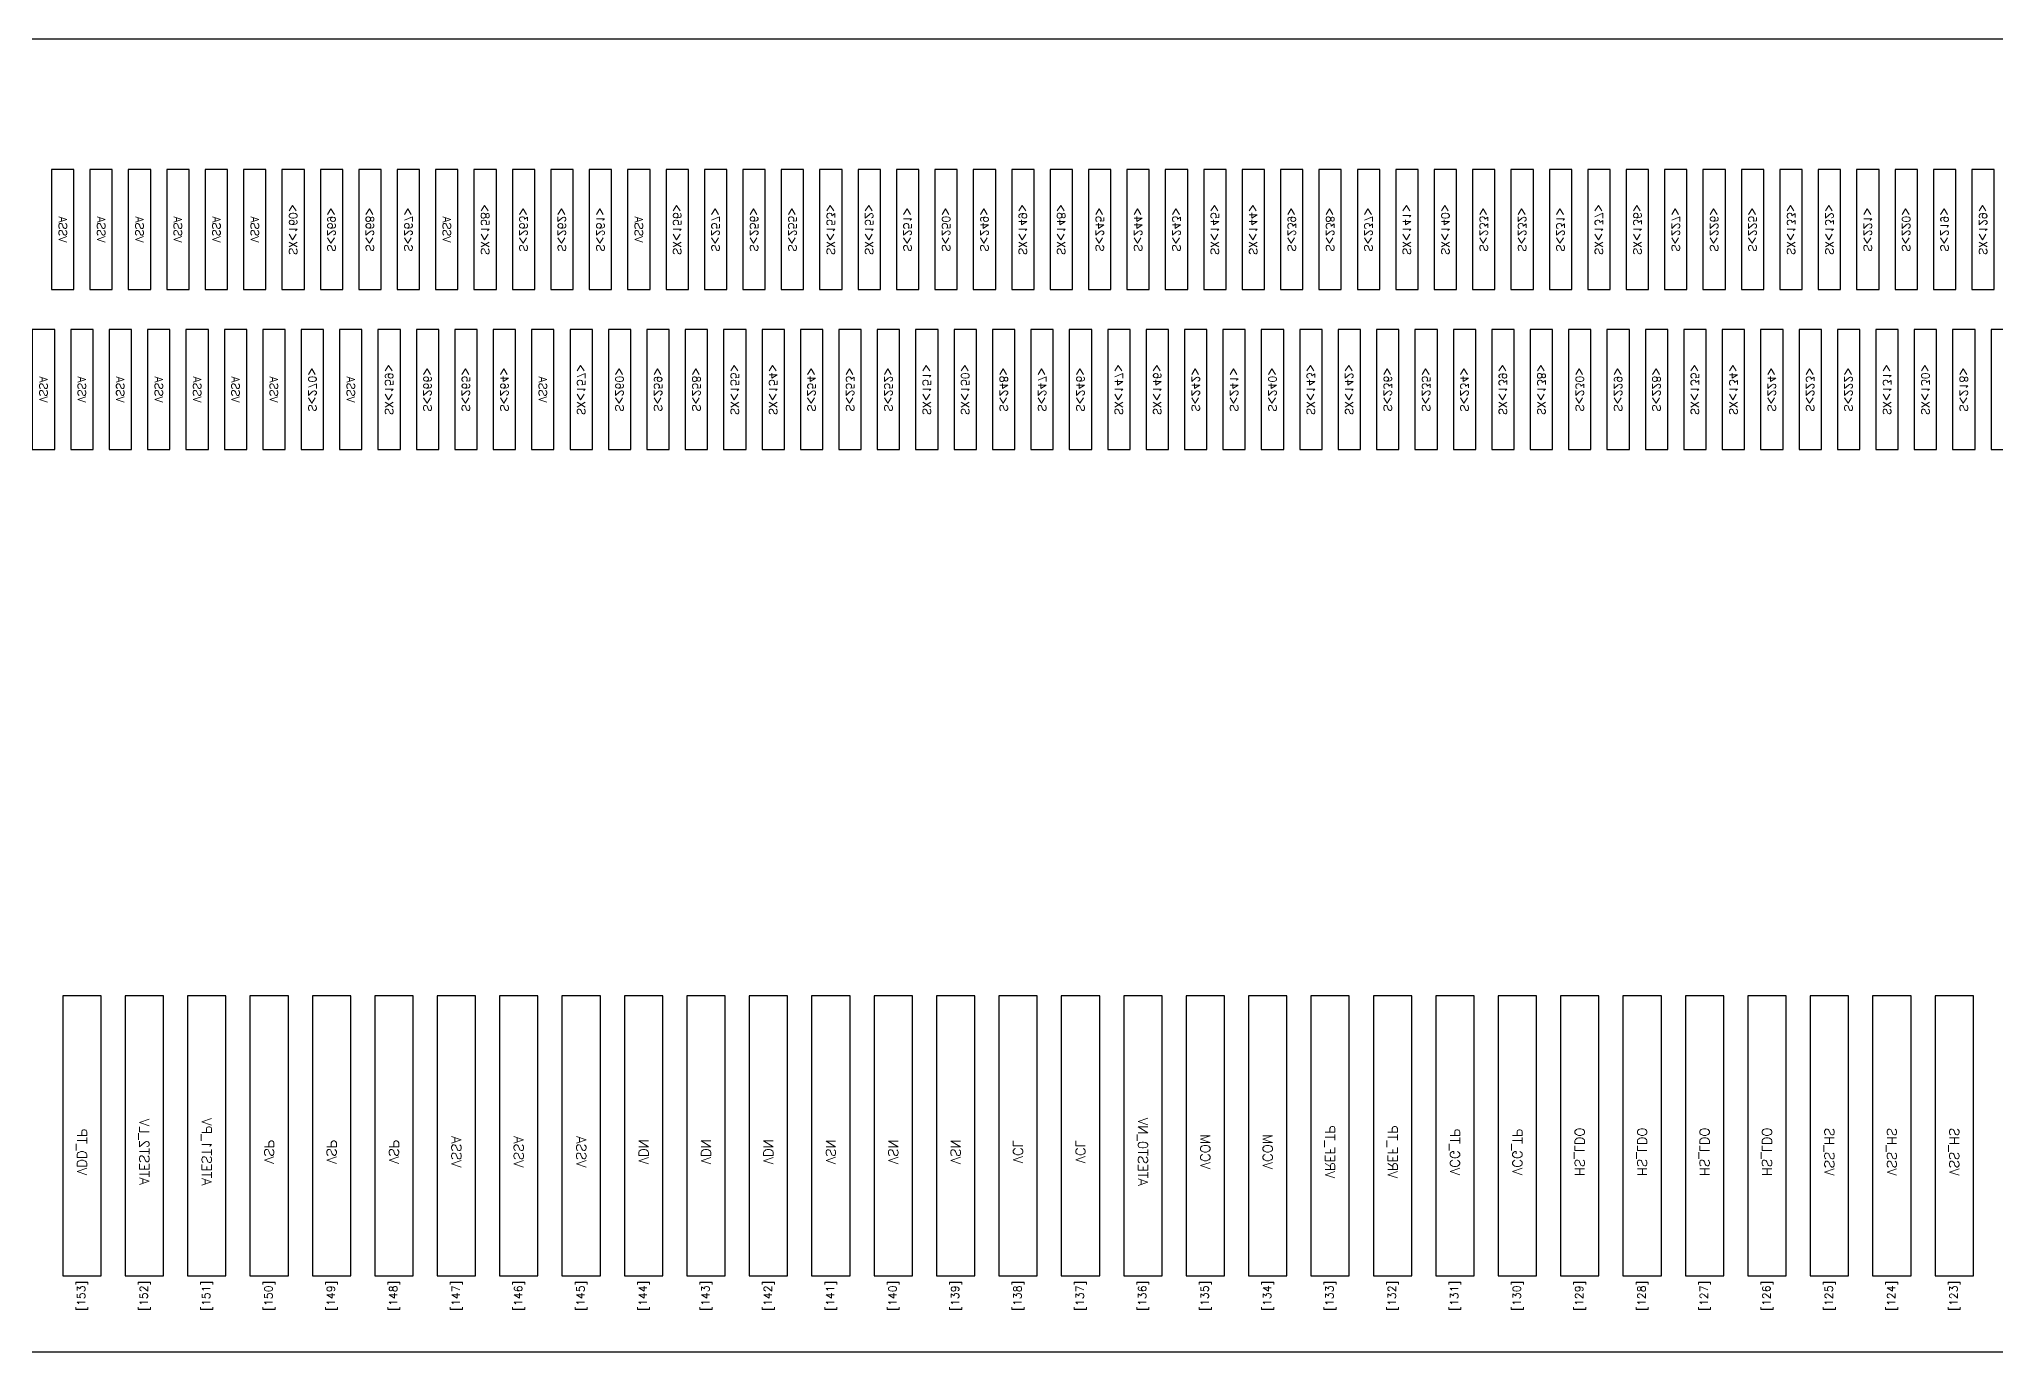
# Model space of a CAD drawing. Header units: millimetres. Extents: x 1248 to 1672, y 459 to 760.
# Drawn here: x 1353.22 to 1354.442, y 607.859 to 608.679 of the extents above; entities that cross this region are included whole.
import ezdxf
from ezdxf.enums import TextEntityAlignment as Align

# ---------------------------------------------------------------- set-up
doc = ezdxf.new("R2010")
doc.units = ezdxf.units.MM
doc.layers.add('标 注', color=3, linetype='Continuous')
doc.styles.get("Standard").update_dxf_attribs({"font": 'txt', "bigfont": 'gbcbig.shx'})

# ---------------------------------------------------------------- blocks, each defined once
blk = doc.blocks.new('LCD')
at = {"color": 6}
for points in [[(7384.9624, -537.3052), (7409.9624, -537.3052), (7409.9624, -536.4852), (7384.9624, -536.4852)], [(7403.9174, -536.6415), (7403.9314, -536.6415), (7403.9314, -536.5665), (7403.9174, -536.5665)], [(7403.9414, -536.6415), (7403.9554, -536.6415), (7403.9554, -536.5665), (7403.9414, -536.5665)], [(7403.9654, -536.6415), (7403.9794, -536.6415), (7403.9794, -536.5665), (7403.9654, -536.5665)], [(7403.9654, -536.6415), (7403.9794, -536.6415), (7403.9794, -536.5665), (7403.9654, -536.5665)], [(7403.9894, -536.6415), (7404.0034, -536.6415), (7404.0034, -536.5665), (7403.9894, -536.5665)], [(7404.0134, -536.6415), (7404.0274, -536.6415), (7404.0274, -536.5665), (7404.0134, -536.5665)], [(7404.0374, -536.6415), (7404.0514, -536.6415), (7404.0514, -536.5665), (7404.0374, -536.5665)], [(7404.0374, -536.6415), (7404.0514, -536.6415), (7404.0514, -536.5665), (7404.0374, -536.5665)], [(7404.0614, -536.6415), (7404.0754, -536.6415), (7404.0754, -536.5665), (7404.0614, -536.5665)], [(7404.0614, -536.6415), (7404.0754, -536.6415), (7404.0754, -536.5665), (7404.0614, -536.5665)], [(7404.0854, -536.6415), (7404.0994, -536.6415), (7404.0994, -536.5665), (7404.0854, -536.5665)], [(7404.0854, -536.6415), (7404.0994, -536.6415), (7404.0994, -536.5665), (7404.0854, -536.5665)], [(7404.1094, -536.6415), (7404.1234, -536.6415), (7404.1234, -536.5665), (7404.1094, -536.5665)], [(7404.1094, -536.6415), (7404.1234, -536.6415), (7404.1234, -536.5665), (7404.1094, -536.5665)], [(7404.1334, -536.6415), (7404.1474, -536.6415), (7404.1474, -536.5665), (7404.1334, -536.5665)], [(7404.1334, -536.6415), (7404.1474, -536.6415), (7404.1474, -536.5665), (7404.1334, -536.5665)], [(7404.1574, -536.6415), (7404.1714, -536.6415), (7404.1714, -536.5665), (7404.1574, -536.5665)], [(7404.1574, -536.6415), (7404.1714, -536.6415), (7404.1714, -536.5665), (7404.1574, -536.5665)], [(7404.1814, -536.6415), (7404.1954, -536.6415), (7404.1954, -536.5665), (7404.1814, -536.5665)], [(7404.1814, -536.6415), (7404.1954, -536.6415), (7404.1954, -536.5665), (7404.1814, -536.5665)], [(7404.2054, -536.6415), (7404.2194, -536.6415), (7404.2194, -536.5665), (7404.2054, -536.5665)], [(7404.2054, -536.6415), (7404.2194, -536.6415), (7404.2194, -536.5665), (7404.2054, -536.5665)], [(7404.2294, -536.6415), (7404.2434, -536.6415), (7404.2434, -536.5665), (7404.2294, -536.5665)], [(7404.2294, -536.6415), (7404.2434, -536.6415), (7404.2434, -536.5665), (7404.2294, -536.5665)], [(7404.2534, -536.6415), (7404.2674, -536.6415), (7404.2674, -536.5665), (7404.2534, -536.5665)], [(7404.2534, -536.6415), (7404.2674, -536.6415), (7404.2674, -536.5665), (7404.2534, -536.5665)], [(7404.2774, -536.6415), (7404.2914, -536.6415), (7404.2914, -536.5665), (7404.2774, -536.5665)], [(7404.2774, -536.6415), (7404.2914, -536.6415), (7404.2914, -536.5665), (7404.2774, -536.5665)], [(7404.3014, -536.6415), (7404.3154, -536.6415), (7404.3154, -536.5665), (7404.3014, -536.5665)], [(7404.3014, -536.6415), (7404.3154, -536.6415), (7404.3154, -536.5665), (7404.3014, -536.5665)], [(7404.3254, -536.6415), (7404.3394, -536.6415), (7404.3394, -536.5665), (7404.3254, -536.5665)], [(7404.3254, -536.6415), (7404.3394, -536.6415), (7404.3394, -536.5665), (7404.3254, -536.5665)], [(7404.3494, -536.6415), (7404.3634, -536.6415), (7404.3634, -536.5665), (7404.3494, -536.5665)], [(7404.3494, -536.6415), (7404.3634, -536.6415), (7404.3634, -536.5665), (7404.3494, -536.5665)], [(7404.3734, -536.6415), (7404.3874, -536.6415), (7404.3874, -536.5665), (7404.3734, -536.5665)], [(7404.3734, -536.6415), (7404.3874, -536.6415), (7404.3874, -536.5665), (7404.3734, -536.5665)], [(7404.3974, -536.6415), (7404.4114, -536.6415), (7404.4114, -536.5665), (7404.3974, -536.5665)], [(7404.3974, -536.6415), (7404.4114, -536.6415), (7404.4114, -536.5665), (7404.3974, -536.5665)], [(7404.4214, -536.6415), (7404.4354, -536.6415), (7404.4354, -536.5665), (7404.4214, -536.5665)], [(7404.4214, -536.6415), (7404.4354, -536.6415), (7404.4354, -536.5665), (7404.4214, -536.5665)], [(7404.4454, -536.6415), (7404.4594, -536.6415), (7404.4594, -536.5665), (7404.4454, -536.5665)], [(7404.4454, -536.6415), (7404.4594, -536.6415), (7404.4594, -536.5665), (7404.4454, -536.5665)], [(7404.4694, -536.6415), (7404.4834, -536.6415), (7404.4834, -536.5665), (7404.4694, -536.5665)], [(7404.4694, -536.6415), (7404.4834, -536.6415), (7404.4834, -536.5665), (7404.4694, -536.5665)], [(7404.4934, -536.6415), (7404.5074, -536.6415), (7404.5074, -536.5665), (7404.4934, -536.5665)], [(7404.4934, -536.6415), (7404.5074, -536.6415), (7404.5074, -536.5665), (7404.4934, -536.5665)], [(7404.5174, -536.6415), (7404.5314, -536.6415), (7404.5314, -536.5665), (7404.5174, -536.5665)], [(7404.5174, -536.6415), (7404.5314, -536.6415), (7404.5314, -536.5665), (7404.5174, -536.5665)], [(7404.5414, -536.6415), (7404.5554, -536.6415), (7404.5554, -536.5665), (7404.5414, -536.5665)], [(7404.5414, -536.6415), (7404.5554, -536.6415), (7404.5554, -536.5665), (7404.5414, -536.5665)], [(7404.5654, -536.6415), (7404.5794, -536.6415), (7404.5794, -536.5665), (7404.5654, -536.5665)], [(7404.5654, -536.6415), (7404.5794, -536.6415), (7404.5794, -536.5665), (7404.5654, -536.5665)], [(7404.5894, -536.6415), (7404.6034, -536.6415), (7404.6034, -536.5665), (7404.5894, -536.5665)], [(7404.5894, -536.6415), (7404.6034, -536.6415), (7404.6034, -536.5665), (7404.5894, -536.5665)], [(7404.6134, -536.6415), (7404.6274, -536.6415), (7404.6274, -536.5665), (7404.6134, -536.5665)], [(7404.6134, -536.6415), (7404.6274, -536.6415), (7404.6274, -536.5665), (7404.6134, -536.5665)], [(7404.6374, -536.6415), (7404.6514, -536.6415), (7404.6514, -536.5665), (7404.6374, -536.5665)], [(7404.6374, -536.6415), (7404.6514, -536.6415), (7404.6514, -536.5665), (7404.6374, -536.5665)], [(7404.6614, -536.6415), (7404.6754, -536.6415), (7404.6754, -536.5665), (7404.6614, -536.5665)], [(7404.6614, -536.6415), (7404.6754, -536.6415), (7404.6754, -536.5665), (7404.6614, -536.5665)], [(7404.6854, -536.6415), (7404.6994, -536.6415), (7404.6994, -536.5665), (7404.6854, -536.5665)], [(7404.6854, -536.6415), (7404.6994, -536.6415), (7404.6994, -536.5665), (7404.6854, -536.5665)], [(7404.7094, -536.6415), (7404.7234, -536.6415), (7404.7234, -536.5665), (7404.7094, -536.5665)], [(7404.7094, -536.6415), (7404.7234, -536.6415), (7404.7234, -536.5665), (7404.7094, -536.5665)], [(7404.7334, -536.6415), (7404.7474, -536.6415), (7404.7474, -536.5665), (7404.7334, -536.5665)], [(7404.7334, -536.6415), (7404.7474, -536.6415), (7404.7474, -536.5665), (7404.7334, -536.5665)], [(7404.7574, -536.6415), (7404.7714, -536.6415), (7404.7714, -536.5665), (7404.7574, -536.5665)], [(7404.7574, -536.6415), (7404.7714, -536.6415), (7404.7714, -536.5665), (7404.7574, -536.5665)], [(7404.7814, -536.6415), (7404.7954, -536.6415), (7404.7954, -536.5665), (7404.7814, -536.5665)], [(7404.7814, -536.6415), (7404.7954, -536.6415), (7404.7954, -536.5665), (7404.7814, -536.5665)], [(7404.8054, -536.6415), (7404.8194, -536.6415), (7404.8194, -536.5665), (7404.8054, -536.5665)], [(7404.8054, -536.6415), (7404.8194, -536.6415), (7404.8194, -536.5665), (7404.8054, -536.5665)], [(7404.8294, -536.6415), (7404.8434, -536.6415), (7404.8434, -536.5665), (7404.8294, -536.5665)], [(7404.8294, -536.6415), (7404.8434, -536.6415), (7404.8434, -536.5665), (7404.8294, -536.5665)], [(7404.8534, -536.6415), (7404.8674, -536.6415), (7404.8674, -536.5665), (7404.8534, -536.5665)], [(7404.8534, -536.6415), (7404.8674, -536.6415), (7404.8674, -536.5665), (7404.8534, -536.5665)], [(7404.8774, -536.6415), (7404.8914, -536.6415), (7404.8914, -536.5665), (7404.8774, -536.5665)], [(7404.8774, -536.6415), (7404.8914, -536.6415), (7404.8914, -536.5665), (7404.8774, -536.5665)], [(7404.9014, -536.6415), (7404.9154, -536.6415), (7404.9154, -536.5665), (7404.9014, -536.5665)], [(7404.9014, -536.6415), (7404.9154, -536.6415), (7404.9154, -536.5665), (7404.9014, -536.5665)], [(7404.9254, -536.6415), (7404.9394, -536.6415), (7404.9394, -536.5665), (7404.9254, -536.5665)], [(7404.9254, -536.6415), (7404.9394, -536.6415), (7404.9394, -536.5665), (7404.9254, -536.5665)], [(7404.9494, -536.6415), (7404.9634, -536.6415), (7404.9634, -536.5665), (7404.9494, -536.5665)], [(7404.9494, -536.6415), (7404.9634, -536.6415), (7404.9634, -536.5665), (7404.9494, -536.5665)], [(7404.9734, -536.6415), (7404.9874, -536.6415), (7404.9874, -536.5665), (7404.9734, -536.5665)], [(7404.9734, -536.6415), (7404.9874, -536.6415), (7404.9874, -536.5665), (7404.9734, -536.5665)], [(7404.9974, -536.6415), (7405.0114, -536.6415), (7405.0114, -536.5665), (7404.9974, -536.5665)], [(7404.9974, -536.6415), (7405.0114, -536.6415), (7405.0114, -536.5665), (7404.9974, -536.5665)], [(7405.0214, -536.6415), (7405.0354, -536.6415), (7405.0354, -536.5665), (7405.0214, -536.5665)], [(7405.0214, -536.6415), (7405.0354, -536.6415), (7405.0354, -536.5665), (7405.0214, -536.5665)], [(7405.0454, -536.6415), (7405.0594, -536.6415), (7405.0594, -536.5665), (7405.0454, -536.5665)], [(7405.0454, -536.6415), (7405.0594, -536.6415), (7405.0594, -536.5665), (7405.0454, -536.5665)], [(7405.0694, -536.6415), (7405.0834, -536.6415), (7405.0834, -536.5665), (7405.0694, -536.5665)], [(7405.0694, -536.6415), (7405.0834, -536.6415), (7405.0834, -536.5665), (7405.0694, -536.5665)], [(7405.0934, -536.6415), (7405.1074, -536.6415), (7405.1074, -536.5665), (7405.0934, -536.5665)], [(7405.0934, -536.6415), (7405.1074, -536.6415), (7405.1074, -536.5665), (7405.0934, -536.5665)], [(7405.1174, -536.6415), (7405.1314, -536.6415), (7405.1314, -536.5665), (7405.1174, -536.5665)], [(7405.1174, -536.6415), (7405.1314, -536.6415), (7405.1314, -536.5665), (7405.1174, -536.5665)], [(7403.9054, -536.7415), (7403.9194, -536.7415), (7403.9194, -536.6665), (7403.9054, -536.6665)], [(7403.9294, -536.7415), (7403.9434, -536.7415), (7403.9434, -536.6665), (7403.9294, -536.6665)], [(7403.9534, -536.7415), (7403.9674, -536.7415), (7403.9674, -536.6665), (7403.9534, -536.6665)], [(7403.9534, -536.7415), (7403.9674, -536.7415), (7403.9674, -536.6665), (7403.9534, -536.6665)], [(7403.9774, -536.7415), (7403.9914, -536.7415), (7403.9914, -536.6665), (7403.9774, -536.6665)], [(7404.0014, -536.7415), (7404.0154, -536.7415), (7404.0154, -536.6665), (7404.0014, -536.6665)], [(7404.0254, -536.7415), (7404.0394, -536.7415), (7404.0394, -536.6665), (7404.0254, -536.6665)], [(7404.0254, -536.7415), (7404.0394, -536.7415), (7404.0394, -536.6665), (7404.0254, -536.6665)], [(7404.0494, -536.7415), (7404.0634, -536.7415), (7404.0634, -536.6665), (7404.0494, -536.6665)], [(7404.0734, -536.7415), (7404.0874, -536.7415), (7404.0874, -536.6665), (7404.0734, -536.6665)], [(7404.0734, -536.7415), (7404.0874, -536.7415), (7404.0874, -536.6665), (7404.0734, -536.6665)], [(7404.0974, -536.7415), (7404.1114, -536.7415), (7404.1114, -536.6665), (7404.0974, -536.6665)], [(7404.0974, -536.7415), (7404.1114, -536.7415), (7404.1114, -536.6665), (7404.0974, -536.6665)], [(7404.1214, -536.7415), (7404.1354, -536.7415), (7404.1354, -536.6665), (7404.1214, -536.6665)], [(7404.1214, -536.7415), (7404.1354, -536.7415), (7404.1354, -536.6665), (7404.1214, -536.6665)], [(7404.1454, -536.7415), (7404.1594, -536.7415), (7404.1594, -536.6665), (7404.1454, -536.6665)], [(7404.1454, -536.7415), (7404.1594, -536.7415), (7404.1594, -536.6665), (7404.1454, -536.6665)], [(7404.1694, -536.7415), (7404.1834, -536.7415), (7404.1834, -536.6665), (7404.1694, -536.6665)], [(7404.1694, -536.7415), (7404.1834, -536.7415), (7404.1834, -536.6665), (7404.1694, -536.6665)], [(7404.1934, -536.7415), (7404.2074, -536.7415), (7404.2074, -536.6665), (7404.1934, -536.6665)], [(7404.1934, -536.7415), (7404.2074, -536.7415), (7404.2074, -536.6665), (7404.1934, -536.6665)], [(7404.2174, -536.7415), (7404.2314, -536.7415), (7404.2314, -536.6665), (7404.2174, -536.6665)], [(7404.2174, -536.7415), (7404.2314, -536.7415), (7404.2314, -536.6665), (7404.2174, -536.6665)], [(7404.2414, -536.7415), (7404.2554, -536.7415), (7404.2554, -536.6665), (7404.2414, -536.6665)], [(7404.2414, -536.7415), (7404.2554, -536.7415), (7404.2554, -536.6665), (7404.2414, -536.6665)], [(7404.2654, -536.7415), (7404.2794, -536.7415), (7404.2794, -536.6665), (7404.2654, -536.6665)], [(7404.2654, -536.7415), (7404.2794, -536.7415), (7404.2794, -536.6665), (7404.2654, -536.6665)], [(7404.2894, -536.7415), (7404.3034, -536.7415), (7404.3034, -536.6665), (7404.2894, -536.6665)], [(7404.2894, -536.7415), (7404.3034, -536.7415), (7404.3034, -536.6665), (7404.2894, -536.6665)], [(7404.3134, -536.7415), (7404.3274, -536.7415), (7404.3274, -536.6665), (7404.3134, -536.6665)], [(7404.3134, -536.7415), (7404.3274, -536.7415), (7404.3274, -536.6665), (7404.3134, -536.6665)], [(7404.3374, -536.7415), (7404.3514, -536.7415), (7404.3514, -536.6665), (7404.3374, -536.6665)], [(7404.3374, -536.7415), (7404.3514, -536.7415), (7404.3514, -536.6665), (7404.3374, -536.6665)], [(7404.3614, -536.7415), (7404.3754, -536.7415), (7404.3754, -536.6665), (7404.3614, -536.6665)], [(7404.3614, -536.7415), (7404.3754, -536.7415), (7404.3754, -536.6665), (7404.3614, -536.6665)], [(7404.3854, -536.7415), (7404.3994, -536.7415), (7404.3994, -536.6665), (7404.3854, -536.6665)], [(7404.3854, -536.7415), (7404.3994, -536.7415), (7404.3994, -536.6665), (7404.3854, -536.6665)], [(7404.4094, -536.7415), (7404.4234, -536.7415), (7404.4234, -536.6665), (7404.4094, -536.6665)], [(7404.4094, -536.7415), (7404.4234, -536.7415), (7404.4234, -536.6665), (7404.4094, -536.6665)], [(7404.4334, -536.7415), (7404.4474, -536.7415), (7404.4474, -536.6665), (7404.4334, -536.6665)], [(7404.4334, -536.7415), (7404.4474, -536.7415), (7404.4474, -536.6665), (7404.4334, -536.6665)], [(7404.4574, -536.7415), (7404.4714, -536.7415), (7404.4714, -536.6665), (7404.4574, -536.6665)], [(7404.4574, -536.7415), (7404.4714, -536.7415), (7404.4714, -536.6665), (7404.4574, -536.6665)], [(7404.4814, -536.7415), (7404.4954, -536.7415), (7404.4954, -536.6665), (7404.4814, -536.6665)], [(7404.4814, -536.7415), (7404.4954, -536.7415), (7404.4954, -536.6665), (7404.4814, -536.6665)], [(7404.5054, -536.7415), (7404.5194, -536.7415), (7404.5194, -536.6665), (7404.5054, -536.6665)], [(7404.5054, -536.7415), (7404.5194, -536.7415), (7404.5194, -536.6665), (7404.5054, -536.6665)], [(7404.5294, -536.7415), (7404.5434, -536.7415), (7404.5434, -536.6665), (7404.5294, -536.6665)], [(7404.5294, -536.7415), (7404.5434, -536.7415), (7404.5434, -536.6665), (7404.5294, -536.6665)], [(7404.5534, -536.7415), (7404.5674, -536.7415), (7404.5674, -536.6665), (7404.5534, -536.6665)], [(7404.5534, -536.7415), (7404.5674, -536.7415), (7404.5674, -536.6665), (7404.5534, -536.6665)], [(7404.5774, -536.7415), (7404.5914, -536.7415), (7404.5914, -536.6665), (7404.5774, -536.6665)], [(7404.5774, -536.7415), (7404.5914, -536.7415), (7404.5914, -536.6665), (7404.5774, -536.6665)], [(7404.6014, -536.7415), (7404.6154, -536.7415), (7404.6154, -536.6665), (7404.6014, -536.6665)], [(7404.6014, -536.7415), (7404.6154, -536.7415), (7404.6154, -536.6665), (7404.6014, -536.6665)], [(7404.6254, -536.7415), (7404.6394, -536.7415), (7404.6394, -536.6665), (7404.6254, -536.6665)], [(7404.6254, -536.7415), (7404.6394, -536.7415), (7404.6394, -536.6665), (7404.6254, -536.6665)], [(7404.6494, -536.7415), (7404.6634, -536.7415), (7404.6634, -536.6665), (7404.6494, -536.6665)], [(7404.6494, -536.7415), (7404.6634, -536.7415), (7404.6634, -536.6665), (7404.6494, -536.6665)], [(7404.6734, -536.7415), (7404.6874, -536.7415), (7404.6874, -536.6665), (7404.6734, -536.6665)], [(7404.6734, -536.7415), (7404.6874, -536.7415), (7404.6874, -536.6665), (7404.6734, -536.6665)], [(7404.6974, -536.7415), (7404.7114, -536.7415), (7404.7114, -536.6665), (7404.6974, -536.6665)], [(7404.6974, -536.7415), (7404.7114, -536.7415), (7404.7114, -536.6665), (7404.6974, -536.6665)], [(7404.7214, -536.7415), (7404.7354, -536.7415), (7404.7354, -536.6665), (7404.7214, -536.6665)], [(7404.7214, -536.7415), (7404.7354, -536.7415), (7404.7354, -536.6665), (7404.7214, -536.6665)], [(7404.7454, -536.7415), (7404.7594, -536.7415), (7404.7594, -536.6665), (7404.7454, -536.6665)], [(7404.7454, -536.7415), (7404.7594, -536.7415), (7404.7594, -536.6665), (7404.7454, -536.6665)], [(7404.7694, -536.7415), (7404.7834, -536.7415), (7404.7834, -536.6665), (7404.7694, -536.6665)], [(7404.7694, -536.7415), (7404.7834, -536.7415), (7404.7834, -536.6665), (7404.7694, -536.6665)], [(7404.7934, -536.7415), (7404.8074, -536.7415), (7404.8074, -536.6665), (7404.7934, -536.6665)], [(7404.7934, -536.7415), (7404.8074, -536.7415), (7404.8074, -536.6665), (7404.7934, -536.6665)], [(7404.8174, -536.7415), (7404.8314, -536.7415), (7404.8314, -536.6665), (7404.8174, -536.6665)], [(7404.8174, -536.7415), (7404.8314, -536.7415), (7404.8314, -536.6665), (7404.8174, -536.6665)], [(7404.8414, -536.7415), (7404.8554, -536.7415), (7404.8554, -536.6665), (7404.8414, -536.6665)], [(7404.8414, -536.7415), (7404.8554, -536.7415), (7404.8554, -536.6665), (7404.8414, -536.6665)], [(7404.8654, -536.7415), (7404.8794, -536.7415), (7404.8794, -536.6665), (7404.8654, -536.6665)], [(7404.8654, -536.7415), (7404.8794, -536.7415), (7404.8794, -536.6665), (7404.8654, -536.6665)], [(7404.8894, -536.7415), (7404.9034, -536.7415), (7404.9034, -536.6665), (7404.8894, -536.6665)], [(7404.8894, -536.7415), (7404.9034, -536.7415), (7404.9034, -536.6665), (7404.8894, -536.6665)], [(7404.9134, -536.7415), (7404.9274, -536.7415), (7404.9274, -536.6665), (7404.9134, -536.6665)], [(7404.9134, -536.7415), (7404.9274, -536.7415), (7404.9274, -536.6665), (7404.9134, -536.6665)], [(7404.9374, -536.7415), (7404.9514, -536.7415), (7404.9514, -536.6665), (7404.9374, -536.6665)], [(7404.9374, -536.7415), (7404.9514, -536.7415), (7404.9514, -536.6665), (7404.9374, -536.6665)], [(7404.9614, -536.7415), (7404.9754, -536.7415), (7404.9754, -536.6665), (7404.9614, -536.6665)], [(7404.9614, -536.7415), (7404.9754, -536.7415), (7404.9754, -536.6665), (7404.9614, -536.6665)], [(7404.9854, -536.7415), (7404.9994, -536.7415), (7404.9994, -536.6665), (7404.9854, -536.6665)], [(7404.9854, -536.7415), (7404.9994, -536.7415), (7404.9994, -536.6665), (7404.9854, -536.6665)], [(7405.0094, -536.7415), (7405.0234, -536.7415), (7405.0234, -536.6665), (7405.0094, -536.6665)], [(7405.0094, -536.7415), (7405.0234, -536.7415), (7405.0234, -536.6665), (7405.0094, -536.6665)], [(7405.0334, -536.7415), (7405.0474, -536.7415), (7405.0474, -536.6665), (7405.0334, -536.6665)], [(7405.0334, -536.7415), (7405.0474, -536.7415), (7405.0474, -536.6665), (7405.0334, -536.6665)], [(7405.0574, -536.7415), (7405.0714, -536.7415), (7405.0714, -536.6665), (7405.0574, -536.6665)], [(7405.0574, -536.7415), (7405.0714, -536.7415), (7405.0714, -536.6665), (7405.0574, -536.6665)], [(7405.0814, -536.7415), (7405.0954, -536.7415), (7405.0954, -536.6665), (7405.0814, -536.6665)], [(7405.0814, -536.7415), (7405.0954, -536.7415), (7405.0954, -536.6665), (7405.0814, -536.6665)], [(7405.1054, -536.7415), (7405.1194, -536.7415), (7405.1194, -536.6665), (7405.1054, -536.6665)], [(7405.1054, -536.7415), (7405.1194, -536.7415), (7405.1194, -536.6665), (7405.1054, -536.6665)], [(7405.1294, -536.7415), (7405.1434, -536.7415), (7405.1434, -536.6665), (7405.1294, -536.6665)], [(7405.1294, -536.7415), (7405.1434, -536.7415), (7405.1434, -536.6665), (7405.1294, -536.6665)], [(7403.9244, -537.2577), (7403.9484, -537.2577), (7403.9484, -537.0827), (7403.9244, -537.0827)], [(7403.9244, -537.2577), (7403.9484, -537.2577), (7403.9484, -537.0827), (7403.9244, -537.0827)], [(7403.9634, -537.2577), (7403.9874, -537.2577), (7403.9874, -537.0827), (7403.9634, -537.0827)], [(7403.9634, -537.2577), (7403.9874, -537.2577), (7403.9874, -537.0827), (7403.9634, -537.0827)], [(7404.0024, -537.2577), (7404.0264, -537.2577), (7404.0264, -537.0827), (7404.0024, -537.0827)], [(7404.0024, -537.2577), (7404.0264, -537.2577), (7404.0264, -537.0827), (7404.0024, -537.0827)], [(7404.0414, -537.2577), (7404.0654, -537.2577), (7404.0654, -537.0827), (7404.0414, -537.0827)], [(7404.0414, -537.2577), (7404.0654, -537.2577), (7404.0654, -537.0827), (7404.0414, -537.0827)], [(7404.0804, -537.2577), (7404.1044, -537.2577), (7404.1044, -537.0827), (7404.0804, -537.0827)], [(7404.0804, -537.2577), (7404.1044, -537.2577), (7404.1044, -537.0827), (7404.0804, -537.0827)], [(7404.1194, -537.2577), (7404.1434, -537.2577), (7404.1434, -537.0827), (7404.1194, -537.0827)], [(7404.1194, -537.2577), (7404.1434, -537.2577), (7404.1434, -537.0827), (7404.1194, -537.0827)], [(7404.1584, -537.2577), (7404.1824, -537.2577), (7404.1824, -537.0827), (7404.1584, -537.0827)], [(7404.1584, -537.2577), (7404.1824, -537.2577), (7404.1824, -537.0827), (7404.1584, -537.0827)], [(7404.1974, -537.2577), (7404.2214, -537.2577), (7404.2214, -537.0827), (7404.1974, -537.0827)], [(7404.1974, -537.2577), (7404.2214, -537.2577), (7404.2214, -537.0827), (7404.1974, -537.0827)], [(7404.2364, -537.2577), (7404.2604, -537.2577), (7404.2604, -537.0827), (7404.2364, -537.0827)], [(7404.2364, -537.2577), (7404.2604, -537.2577), (7404.2604, -537.0827), (7404.2364, -537.0827)], [(7404.2754, -537.2577), (7404.2994, -537.2577), (7404.2994, -537.0827), (7404.2754, -537.0827)], [(7404.2754, -537.2577), (7404.2994, -537.2577), (7404.2994, -537.0827), (7404.2754, -537.0827)], [(7404.3144, -537.2577), (7404.3384, -537.2577), (7404.3384, -537.0827), (7404.3144, -537.0827)], [(7404.3144, -537.2577), (7404.3384, -537.2577), (7404.3384, -537.0827), (7404.3144, -537.0827)], [(7404.3534, -537.2577), (7404.3774, -537.2577), (7404.3774, -537.0827), (7404.3534, -537.0827)], [(7404.3534, -537.2577), (7404.3774, -537.2577), (7404.3774, -537.0827), (7404.3534, -537.0827)], [(7404.3924, -537.2577), (7404.4164, -537.2577), (7404.4164, -537.0827), (7404.3924, -537.0827)], [(7404.3924, -537.2577), (7404.4164, -537.2577), (7404.4164, -537.0827), (7404.3924, -537.0827)], [(7404.4314, -537.2577), (7404.4554, -537.2577), (7404.4554, -537.0827), (7404.4314, -537.0827)], [(7404.4314, -537.2577), (7404.4554, -537.2577), (7404.4554, -537.0827), (7404.4314, -537.0827)], [(7404.4704, -537.2577), (7404.4944, -537.2577), (7404.4944, -537.0827), (7404.4704, -537.0827)], [(7404.4704, -537.2577), (7404.4944, -537.2577), (7404.4944, -537.0827), (7404.4704, -537.0827)], [(7404.5094, -537.2577), (7404.5334, -537.2577), (7404.5334, -537.0827), (7404.5094, -537.0827)], [(7404.5094, -537.2577), (7404.5334, -537.2577), (7404.5334, -537.0827), (7404.5094, -537.0827)], [(7404.5484, -537.2577), (7404.5724, -537.2577), (7404.5724, -537.0827), (7404.5484, -537.0827)], [(7404.5484, -537.2577), (7404.5724, -537.2577), (7404.5724, -537.0827), (7404.5484, -537.0827)], [(7404.5874, -537.2577), (7404.6114, -537.2577), (7404.6114, -537.0827), (7404.5874, -537.0827)], [(7404.5874, -537.2577), (7404.6114, -537.2577), (7404.6114, -537.0827), (7404.5874, -537.0827)], [(7404.6264, -537.2577), (7404.6504, -537.2577), (7404.6504, -537.0827), (7404.6264, -537.0827)], [(7404.6264, -537.2577), (7404.6504, -537.2577), (7404.6504, -537.0827), (7404.6264, -537.0827)], [(7404.6654, -537.2577), (7404.6894, -537.2577), (7404.6894, -537.0827), (7404.6654, -537.0827)], [(7404.6654, -537.2577), (7404.6894, -537.2577), (7404.6894, -537.0827), (7404.6654, -537.0827)], [(7404.7044, -537.2577), (7404.7284, -537.2577), (7404.7284, -537.0827), (7404.7044, -537.0827)], [(7404.7044, -537.2577), (7404.7284, -537.2577), (7404.7284, -537.0827), (7404.7044, -537.0827)], [(7404.7434, -537.2577), (7404.7674, -537.2577), (7404.7674, -537.0827), (7404.7434, -537.0827)], [(7404.7434, -537.2577), (7404.7674, -537.2577), (7404.7674, -537.0827), (7404.7434, -537.0827)], [(7404.7824, -537.2577), (7404.8064, -537.2577), (7404.8064, -537.0827), (7404.7824, -537.0827)], [(7404.7824, -537.2577), (7404.8064, -537.2577), (7404.8064, -537.0827), (7404.7824, -537.0827)], [(7404.8214, -537.2577), (7404.8454, -537.2577), (7404.8454, -537.0827), (7404.8214, -537.0827)], [(7404.8214, -537.2577), (7404.8454, -537.2577), (7404.8454, -537.0827), (7404.8214, -537.0827)], [(7404.8604, -537.2577), (7404.8844, -537.2577), (7404.8844, -537.0827), (7404.8604, -537.0827)], [(7404.8604, -537.2577), (7404.8844, -537.2577), (7404.8844, -537.0827), (7404.8604, -537.0827)], [(7404.8994, -537.2577), (7404.9234, -537.2577), (7404.9234, -537.0827), (7404.8994, -537.0827)], [(7404.8994, -537.2577), (7404.9234, -537.2577), (7404.9234, -537.0827), (7404.8994, -537.0827)], [(7404.9384, -537.2577), (7404.9624, -537.2577), (7404.9624, -537.0827), (7404.9384, -537.0827)], [(7404.9384, -537.2577), (7404.9624, -537.2577), (7404.9624, -537.0827), (7404.9384, -537.0827)], [(7404.9774, -537.2577), (7405.0014, -537.2577), (7405.0014, -537.0827), (7404.9774, -537.0827)], [(7404.9774, -537.2577), (7405.0014, -537.2577), (7405.0014, -537.0827), (7404.9774, -537.0827)], [(7405.0164, -537.2577), (7405.0404, -537.2577), (7405.0404, -537.0827), (7405.0164, -537.0827)], [(7405.0164, -537.2577), (7405.0404, -537.2577), (7405.0404, -537.0827), (7405.0164, -537.0827)], [(7405.0554, -537.2577), (7405.0794, -537.2577), (7405.0794, -537.0827), (7405.0554, -537.0827)], [(7405.0554, -537.2577), (7405.0794, -537.2577), (7405.0794, -537.0827), (7405.0554, -537.0827)], [(7405.0944, -537.2577), (7405.1184, -537.2577), (7405.1184, -537.0827), (7405.0944, -537.0827)], [(7405.0944, -537.2577), (7405.1184, -537.2577), (7405.1184, -537.0827), (7405.0944, -537.0827)]]:
    blk.add_lwpolyline(points, close=True, dxfattribs=at)
at = {"color": 6, "text_generation_flag": 4}
for s, height, p in [('SX<160>', 0.005, (7404.0684, -536.604)), ('S<269>', 0.005, (7404.0924, -536.604)), ('S<268>', 0.005, (7404.1164, -536.604)), ('S<267>', 0.005, (7404.1404, -536.604)), ('SX<158>', 0.005, (7404.1884, -536.604)), ('S<263>', 0.005, (7404.2124, -536.604)), ('S<262>', 0.005, (7404.2364, -536.604)), ('S<261>', 0.005, (7404.2604, -536.604)), ('SX<156>', 0.005, (7404.3084, -536.604)), ('S<257>', 0.005, (7404.3324, -536.604)), ('S<256>', 0.005, (7404.3564, -536.604)), ('S<255>', 0.005, (7404.3804, -536.604)), ('SX<153>', 0.005, (7404.4044, -536.604)), ('SX<152>', 0.005, (7404.4284, -536.604)), ('S<251>', 0.005, (7404.4524, -536.604)), ('S<250>', 0.005, (7404.4764, -536.604)), ('S<249>', 0.005, (7404.5004, -536.604)), ('SX<149>', 0.005, (7404.5244, -536.604)), ('SX<148>', 0.005, (7404.5484, -536.604)), ('S<245>', 0.005, (7404.5724, -536.604)), ('S<244>', 0.005, (7404.5964, -536.604)), ('S<243>', 0.005, (7404.6204, -536.604)), ('SX<145>', 0.005, (7404.6444, -536.604)), ('SX<144>', 0.005, (7404.6684, -536.604)), ('S<239>', 0.005, (7404.6924, -536.604)), ('S<238>', 0.005, (7404.7164, -536.604)), ('S<237>', 0.005, (7404.7404, -536.604)), ('SX<141>', 0.005, (7404.7644, -536.604)), ('SX<140>', 0.005, (7404.7884, -536.604)), ('S<233>', 0.005, (7404.8124, -536.604)), ('S<232>', 0.005, (7404.8364, -536.604)), ('S<231>', 0.005, (7404.8604, -536.604)), ('SX<137>', 0.005, (7404.8844, -536.604)), ('SX<136>', 0.005, (7404.9084, -536.604)), ('S<227>', 0.005, (7404.9324, -536.604)), ('S<226>', 0.005, (7404.9564, -536.604)), ('S<225>', 0.005, (7404.9804, -536.604)), ('SX<133>', 0.005, (7405.0044, -536.604)), ('SX<132>', 0.005, (7405.0284, -536.604)), ('S<221>', 0.005, (7405.0524, -536.604)), ('S<220>', 0.005, (7405.0764, -536.604)), ('S<219>', 0.005, (7405.1004, -536.604)), ('SX<129>', 0.005, (7405.1244, -536.604)), ('VSSA', 0.005, (7403.9244, -536.604)), ('VSSA', 0.005, (7403.9484, -536.604)), ('VSSA', 0.005, (7403.9724, -536.604)), ('VSSA', 0.005, (7403.9964, -536.604)), ('VSSA', 0.005, (7404.0204, -536.604)), ('VSSA', 0.005, (7404.0444, -536.604)), ('VSSA', 0.005, (7404.1644, -536.604)), ('VSSA', 0.005, (7404.2844, -536.604)), ('SX<159>', 0.005, (7404.1284, -536.704)), ('SX<157>', 0.005, (7404.2484, -536.704)), ('SX<155>', 0.005, (7404.3444, -536.704)), ('SX<154>', 0.005, (7404.3684, -536.704)), ('SX<151>', 0.005, (7404.4644, -536.704)), ('SX<150>', 0.005, (7404.4884, -536.704)), ('SX<147>', 0.005, (7404.5844, -536.704)), ('SX<146>', 0.005, (7404.6084, -536.704)), ('SX<143>', 0.005, (7404.7044, -536.704)), ('SX<142>', 0.005, (7404.7284, -536.704)), ('SX<139>', 0.005, (7404.8244, -536.704)), ('SX<138>', 0.005, (7404.8484, -536.704)), ('SX<135>', 0.005, (7404.9444, -536.704)), ('SX<134>', 0.005, (7404.9684, -536.704)), ('SX<131>', 0.005, (7405.0644, -536.704)), ('SX<130>', 0.005, (7405.0884, -536.704)), ('VSSA', 0.005, (7403.9124, -536.704)), ('VSSA', 0.005, (7403.9364, -536.704)), ('VSSA', 0.005, (7403.9604, -536.704)), ('VSSA', 0.005, (7403.9844, -536.704)), ('VSSA', 0.005, (7404.0084, -536.704)), ('VSSA', 0.005, (7404.0324, -536.704)), ('VSSA', 0.005, (7404.0564, -536.704)), ('S<270>', 0.005, (7404.0804, -536.704)), ('VSSA', 0.005, (7404.1044, -536.704)), ('S<266>', 0.005, (7404.1524, -536.704)), ('S<265>', 0.005, (7404.1764, -536.704)), ('S<264>', 0.005, (7404.2004, -536.704)), ('VSSA', 0.005, (7404.2244, -536.704)), ('S<260>', 0.005, (7404.2724, -536.704)), ('S<259>', 0.005, (7404.2964, -536.704)), ('S<258>', 0.005, (7404.3204, -536.704)), ('S<254>', 0.005, (7404.3924, -536.704)), ('S<253>', 0.005, (7404.4164, -536.704)), ('S<252>', 0.005, (7404.4404, -536.704)), ('S<248>', 0.005, (7404.5124, -536.704)), ('S<247>', 0.005, (7404.5364, -536.704)), ('S<246>', 0.005, (7404.5604, -536.704)), ('S<242>', 0.005, (7404.6324, -536.704)), ('S<241>', 0.005, (7404.6564, -536.704)), ('S<240>', 0.005, (7404.6804, -536.704)), ('S<236>', 0.005, (7404.7524, -536.704)), ('S<235>', 0.005, (7404.7764, -536.704)), ('S<234>', 0.005, (7404.8004, -536.704)), ('S<230>', 0.005, (7404.8724, -536.704)), ('S<229>', 0.005, (7404.8964, -536.704)), ('S<228>', 0.005, (7404.9204, -536.704)), ('S<224>', 0.005, (7404.9924, -536.704)), ('S<223>', 0.005, (7405.0164, -536.704)), ('S<222>', 0.005, (7405.0404, -536.704)), ('S<218>', 0.005, (7405.1124, -536.704)), ('ATEST2_LV', 0.006, (7403.9754, -537.1802)), ('ATEST1_PV', 0.006, (7404.0144, -537.1802)), ('ATEST0_NV', 0.006, (7404.5994, -537.1802)), ('VREF_TP', 0.006, (7404.7164, -537.1802)), ('VREF_TP', 0.006, (7404.7554, -537.1802)), ('HS_LDO', 0.006, (7404.8724, -537.1802)), ('HS_LDO', 0.006, (7404.9114, -537.1802)), ('HS_LDO', 0.006, (7404.9504, -537.1802)), ('HS_LDO', 0.006, (7404.9894, -537.1802)), ('VSS_HS', 0.006, (7405.0284, -537.1802)), ('VSS_HS', 0.006, (7405.0674, -537.1802)), ('VSS_HS', 0.006, (7405.1064, -537.1802)), ('VDD_TP', 0.006, (7403.9364, -537.1802)), ('VSP', 0.006, (7404.0534, -537.1802)), ('VSP', 0.006, (7404.0924, -537.1802)), ('VSP', 0.006, (7404.1314, -537.1802)), ('VSSA', 0.006, (7404.1704, -537.1802)), ('VSSA', 0.006, (7404.2094, -537.1802)), ('VSSA', 0.006, (7404.2484, -537.1802)), ('VDN', 0.006, (7404.2874, -537.1802)), ('VDN', 0.006, (7404.3264, -537.1802)), ('VDN', 0.006, (7404.3654, -537.1802)), ('VSN', 0.006, (7404.4044, -537.1802)), ('VSN', 0.006, (7404.4434, -537.1802)), ('VSN', 0.006, (7404.4824, -537.1802)), ('VCL', 0.006, (7404.5214, -537.1802)), ('VCL', 0.006, (7404.5604, -537.1802)), ('VCOM', 0.006, (7404.6384, -537.1802)), ('VCOM', 0.006, (7404.6774, -537.1802)), ('VCG_TP', 0.006, (7404.7944, -537.1802)), ('VCG_TP', 0.006, (7404.8334, -537.1802))]:
    blk.add_text(s, height=height, rotation=90, dxfattribs=at).set_placement(p, align=Align.MIDDLE_CENTER)
at = {"color": 6}
for s, p in [('[153]', (7403.936, -537.2701)), ('[152]', (7403.975, -537.2701)), ('[151]', (7404.014, -537.2701)), ('[150]', (7404.053, -537.2701)), ('[149]', (7404.092, -537.2701)), ('[148]', (7404.131, -537.2701)), ('[147]', (7404.17, -537.2701)), ('[146]', (7404.209, -537.2701)), ('[145]', (7404.248, -537.2701)), ('[144]', (7404.287, -537.2701)), ('[143]', (7404.326, -537.2701)), ('[142]', (7404.365, -537.2701)), ('[141]', (7404.404, -537.2701)), ('[140]', (7404.443, -537.2701)), ('[139]', (7404.482, -537.2701)), ('[138]', (7404.521, -537.2701)), ('[137]', (7404.56, -537.2701)), ('[136]', (7404.599, -537.2701)), ('[135]', (7404.638, -537.2701)), ('[134]', (7404.677, -537.2701)), ('[133]', (7404.716, -537.2701)), ('[132]', (7404.755, -537.2701)), ('[131]', (7404.794, -537.2701)), ('[130]', (7404.833, -537.2701)), ('[129]', (7404.872, -537.2701)), ('[128]', (7404.911, -537.2701)), ('[127]', (7404.95, -537.2701)), ('[126]', (7404.989, -537.2701)), ('[125]', (7405.028, -537.2701)), ('[124]', (7405.067, -537.2701)), ('[123]', (7405.106, -537.2701))]:
    blk.add_text(s, height=0.005, rotation=90, dxfattribs=at).set_placement(p, align=Align.MIDDLE_CENTER)

msp = doc.modelspace()

# ---------------------------------------------------------------- block references
at = {"layer": '标 注', "color": 7}
msp.add_blockref('LCD', (-6050.69, 1145.1642), dxfattribs=at)

doc.saveas('drawing.dxf')
